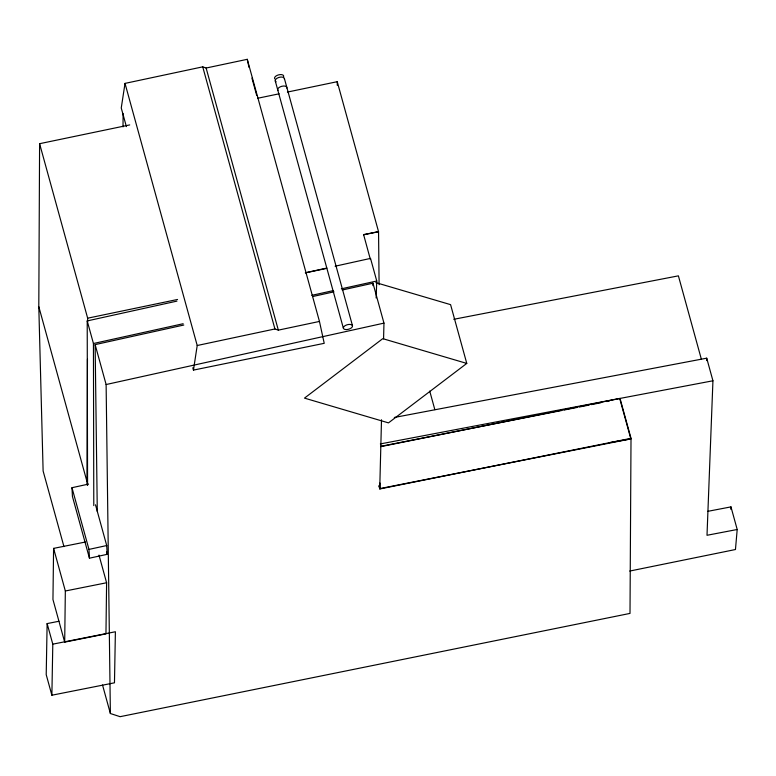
<?xml version="1.0" encoding="UTF-8"?>
<svg xmlns="http://www.w3.org/2000/svg" width="776" height="776" viewBox="0 0 776 776"><rect width="100%" height="100%" fill="white"/><g stroke="black" fill="none" stroke-linecap="round" stroke-linejoin="round"><path stroke-width="1.16" d="M63.952 546.614L43.117 471.003L38.8 306.665L39.595 143.696L129.718 124.917M86.96 484.787L87.455 359.24M87.639 321.817L87.659 318.189L39.595 143.696M123.015 126.886L123.103 113.597M380.735 446.656L620.024 398.418L631.014 438.333L379.92 488.948L379.949 483.011M631.014 438.333L630.005 613.409L120.105 716.684L110.376 713.522L102.529 685.004M85.428 542.017L53.593 548.38L52.952 599.508L64.689 642.13L105.953 633.885L106.603 582.757L98.988 555.112M64.689 642.13L65.339 590.992L53.593 548.38M58.947 621.256L47.132 623.594L46.211 674.654L51.876 695.218L114.47 682.812L115.391 631.751L52.797 644.158L51.876 695.218M372.907 285.626L372.975 283.211L342.235 290.011M619.849 398.98L630.84 438.896L379.745 488.618L381.501 419.767M383.567 338.831L383.965 323.126L372.975 283.211M376.147 297.965L376.758 281.009L370.53 258.398L335.116 266.216M706.626 360.588L706.713 358.173L394.315 417.478M706.713 358.173L712.94 380.783L707.004 535.285L737.2 529.494L730.973 506.883L707.751 511.345M730.769 509.24L730.973 506.883M737.2 529.494L735.454 549.524L629.734 571.058M192.807 367.775L193.457 370.103L324.222 343.322L319.46 321.439L247.263 59.316L206.125 68.026L202.73 66.843L125.014 83.391L121.25 107.98L126.391 126.624M193.457 370.103L197.211 345.514L125.014 83.391M466.774 363.42L388.485 422.881L304.483 398.117L382.772 338.656L466.774 363.42L450.584 304.648L375.788 282.6M87.572 485.427L87.213 320.915L176.928 301.117M305.599 272.725L326.851 268.04M93.789 505.613L93.44 343.525L183.155 323.728M311.826 295.336L333.079 290.651M341.343 288.827L376.758 281.009M97.291 511.529L95.128 344.622L183.796 325.028M312.67 296.539L333.952 291.834M110.376 713.522L106.118 384.537L383.965 323.126M95.496 504.788L106.719 545.538L107.195 554.326L89.444 558.187L72.44 496.485L71.974 487.706L88.542 484.088M89.444 558.187L88.968 549.408L106.719 545.538M197.211 345.514L274.927 328.966L278.332 330.139L319.46 321.439M257.787 98.242L279.137 93.799M287.43 92.072L337.24 81.693L378.552 231.684L379.095 284.705M363.595 234.798L378.552 231.684L363.605 234.585L370.346 259.31M87.659 318.189L177.549 299.468M305.298 272.861L326.589 268.428M65.339 590.992L106.603 582.757M380.599 446.355L561.814 410.475M564.133 410.009L577.208 407.419M579.546 406.964L589.052 405.082M591.399 404.616L600.896 402.734M606.803 401.561L609.189 401.085M453.766 319.295L678.399 275.849L701.388 359.317M380.347 443.92L712.94 380.783M610.547 442.465L630.84 438.896M429.739 391.104L434.841 409.65M284.365 78.424L352.508 325.804A4.724 2.357 -15.4 0 1 346.077 329.587A4.724 2.357 -15.4 0 1 345.213 325.59A4.724 2.357 -15.4 0 1 352.508 325.804M275.228 80.811L343.361 328.18M378.969 485.534L379.92 488.948M379.115 486.339L379.745 488.618M251.938 78.124L256.72 95.467M206.125 68.026L278.332 330.139M202.73 66.843L274.927 328.966M95.128 344.622L106.118 384.537M87.213 320.915L93.44 343.525M106.554 551.988L107.195 554.326M38.8 306.665L86.864 481.168M71.974 487.706L88.968 549.408M47.132 623.594L52.797 644.158M247.263 59.316L249.009 67.376M337.24 81.693L337.279 85.321M274.83 78.909A4.724 2.357 -15.4 0 1 278.623 74.855A4.724 2.357 -15.4 0 1 283.657 76.601M276.091 81.8A4.724 2.357 -15.4 0 1 278.71 77.493A4.724 2.357 -15.4 0 1 284.336 79.065M277.983 90.356A4.724 2.357 -15.4 0 1 281.775 86.301A4.724 2.357 -15.4 0 1 286.819 88.057"/></g></svg>
